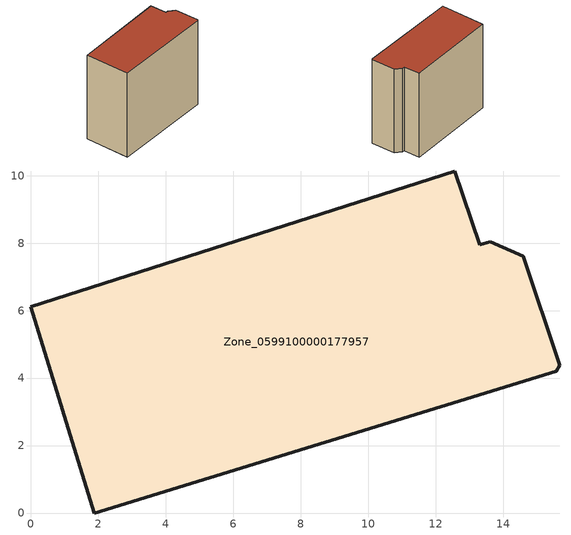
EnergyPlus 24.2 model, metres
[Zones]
Zone_0599100000177957
 floor ground (C_G): 13.31,7.95 13.61,8.05 14.59,7.61 15.67,4.38 15.58,4.2 1.88,0 0,6.11 12.56,10.14 z0
 wall outside (C_F): 1.88,0 15.58,4.2 15.67,4.38 14.59,7.61 13.61,8.05 13.31,7.95 12.56,10.14 0,6.11 1.88,0 z0:12.85
 roof outside (C_R): 12.56,10.14 0,6.11 1.88,0 15.58,4.2 15.67,4.38 14.59,7.61 13.61,8.05 13.31,7.95 z12.85
[BUILDING]
Pand.0599100000177957: North Axis=0; Terrain=City; Loads Convergence Tolerance Value=0.04; Temperature Convergence Tolerance Value=0.4; Solar Distribution=FullExterior; Maximum Number of Warmup Days=25; Minimum Number of Warmup Days=1
[Site:Location]
Rotterdam.The.Hague.AP_ZH_NLD Design_Conditions: Latitude=51.96; Longitude=4.45; Time Zone=1; Elevation=-4.5
[SITE:GROUNDTEMPERATURE:BUILDINGSURFACE]
18, 18, 18, 18, 18, 18, 18, 18, 18, 18, 18, 18
[MATERIAL] Thermal Absorptance=0.9; Solar Absorptance=0.7; Visible Absorptance=0.7
Name | Roughness | Thickness | Conductivity | Density | Specific Heat
G.TI.1946 | MediumSmooth | 0.15 | 1 | 540 | 1210
F.TI.1946 | Rough | 0.3 | 0.857143 | 1920 | 840
R.TI.1946 | MediumRough | 0.2 | 0.1 | 1500 | 1000
[CONSTRUCTION]
C_G: G.TI.1946
C_F: F.TI.1946
C_R: R.TI.1946
[ZONE]
Zone_0599100000177957: Type=1; Multiplier=1; Ceiling Height=Autocalculate; Volume=Autocalculate; Floor Area=autocalculate; Part of Total Floor Area=Yes
[ZONEINFILTRATION:DESIGNFLOWRATE]
Infil_Zone_0599100000177957: Zone or ZoneList or Space or SpaceList=Zone_0599100000177957; Schedule=AlwaysOn; Design Flow Rate Calculation Method=Flow/Area; Flow Rate per Floor Area=0.003; Constant Term Coefficient=1; Temperature Term Coefficient=0; Velocity Term Coefficient=0; Velocity Squared Term Coefficient=0
[HVACTEMPLATE:ZONE:IDEALLOADSAIRSYSTEM]
Zone_0599100000177957: Maximum Heating Supply Air Temperature=50; Minimum Cooling Supply Air Temperature=13; Maximum Heating Supply Air Humidity Ratio=0.0156; Minimum Cooling Supply Air Humidity Ratio=0.0077; Heating Limit=NoLimit; Cooling Limit=NoLimit; Dehumidification Control Type=ConstantSensibleHeatRatio; Cooling Sensible Heat Ratio=0.7; Dehumidification Setpoint=60; Humidification Control Type=None; Humidification Setpoint=30; Outdoor Air Method=None; Outdoor Air Flow Rate per Person=0.00944; Outdoor Air Flow Rate per Zone Floor Area=0; Outdoor Air Flow Rate per Zone=0; Demand Controlled Ventilation Type=None; Outdoor Air Economizer Type=NoEconomizer; Heat Recovery Type=None; Sensible Heat Recovery Effectiveness=0.7; Latent Heat Recovery Effectiveness=0.65
[ZONECONTROL:THERMOSTAT]
ThermostatControl_Zone_0599100000177957: Zone or ZoneList=Zone_0599100000177957; Control Type Schedule=DualSetpointControlType; Control 1=Thermostat_Zone_0599100000177957; Temperature Difference Between Cutout And Setpoint=0
[THERMOSTATSETPOINT:DUALSETPOINT]
Thermostat_Zone_0599100000177957: Heating Setpoint Temperature Schedule=HeatingSetpoint_Zone_0599100000177957; Cooling Setpoint Temperature Schedule=CoolingSetpoint_Zone_0599100000177957
[SCHEDULE:COMPACT]
HeatingSetpoint_Zone_0599100000177957: Through: 12/31, For: AllDays, Until: 24:00, 21
CoolingSetpoint_Zone_0599100000177957: Through: 12/31, For: AllDays, Until: 24:00, 24
DualSetpointControlType: Through: 12/31, For: AllDays, Until: 24:00, 4
AlwaysOn: Through: 12/31, For: AllDays, Until: 24:00, 1
